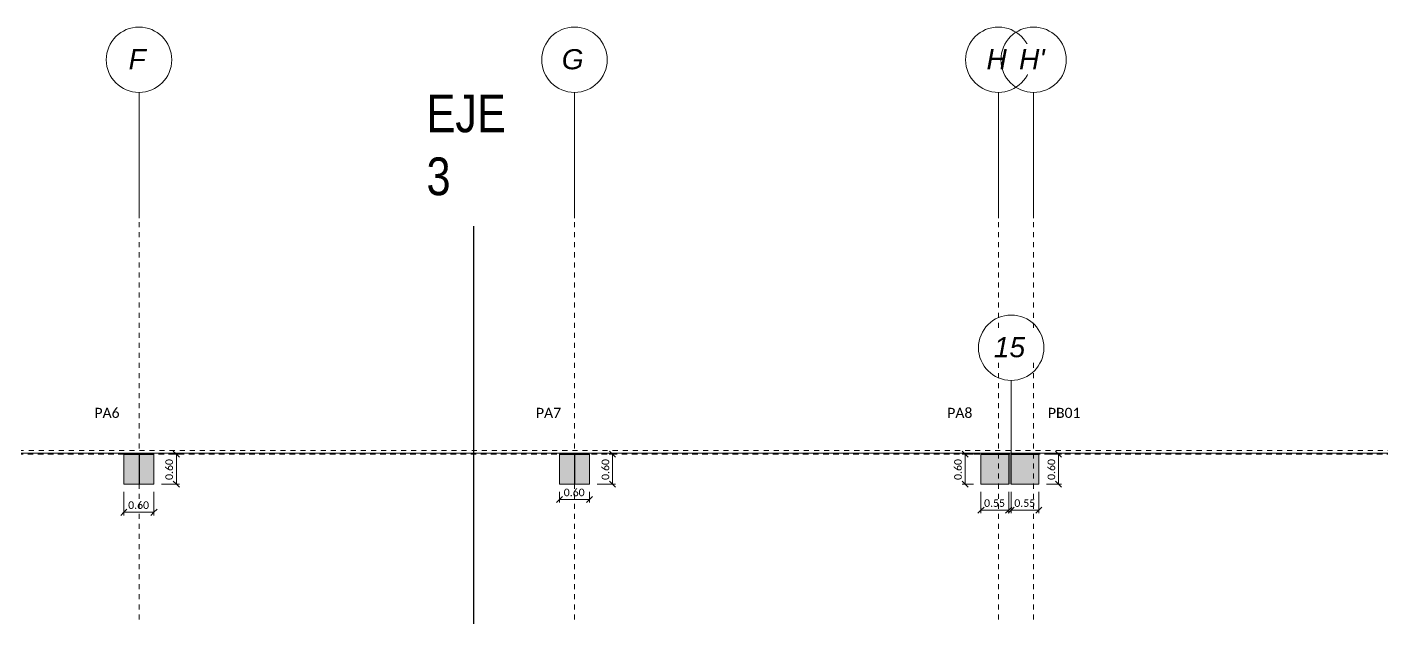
# Model space of a CAD drawing. Header units: millimetres. Extents: x -65 to 53, y -59 to 44.
# Drawn here: x -17.33 to 9.58, y 32.65 to 44.4 of the extents above; entities that cross this region are included whole.
import ezdxf

# ---------------------------------------------------------------- set-up
doc = ezdxf.new("R2010")
doc.units = ezdxf.units.MM
doc.linetypes.add('Trazo general', pattern=[0.001875, 0.00125, -0.000625])
for name, color, linetype, lineweight, true_color in [('0-AR-TXT-2', 5, 'Continuous', 5, 0x0000ff), ('00-AUX-5', 7, 'Continuous', 25, 0xff8000), ('00-AUX-6', 5, 'Trazo general', 5, 0x0000ff), ('1-AR-PILARES-1', 7, 'Continuous', 5, 0xc0c0c0), ('CS-COTAS-1', 7, 'Continuous', 5, 0x544282), ('REJILLA-1', 7, 'Continuous', 5, 0x008080), ('REJILLA-2', 7, 'Trazo general', 5, 0x008080)]:
    doc.layers.add(name, color=color, linetype=linetype, lineweight=lineweight, true_color=true_color)
for name, color, linetype, lineweight in [('0-AUX', 7, 'Continuous', 5), ('1-AR-PILARES', 7, 'Continuous', 5), ('1-AR-VISTA', 7, 'Continuous', 5), ('CS-COTAS-100', 7, 'Continuous', 5)]:
    doc.layers.add(name, color=color, linetype=linetype, lineweight=lineweight)
doc.layers.add('EJES DE REPLANTEO', color=30, linetype='Continuous')
doc.styles.add('Arial_I', font='ariali.ttf', dxfattribs={"height": 0.4})
doc.styles.add('Calibri', font='calibri.ttf', dxfattribs={"height": 0.2})
doc.styles.add('Calibri_1', font='calibri.ttf', dxfattribs={"height": 0.15})
doc.styles.add('FS_Technic', font='technic_.ttf', dxfattribs={"height": 2.5})
doc.dimstyles.new('AIC_replanteo', dxfattribs={"dimscale": 0.3048, "dimtxt": 0.176602, "dimasz": 0.393701, "dimexe": 0.19685, "dimexo": 0.492126, "dimgap": 0.032808, "dimtad": 1, "dimrnd": 0.01, "dimzin": 0, "dimdsep": 46, "dimtxsty": 'Calibri_1', "dimblk1": 'OBLIQUE', "dimblk2": 'OBLIQUE', "dimsah": 1, "dimcen": 0.09, "dimazin": 0, "dimtfac": 1, "dimtdec": 4, "dimtix": 1, "dimtmove": 0, "dimatfit": 3, "dimfxl": 1, "dimtvp": 1, "dimtolj": 1, "dimtzin": 0, "dimarcsym": 2})

# ---------------------------------------------------------------- blocks, each defined once
blk = doc.blocks.new('Rejilla - Extremo de rejilla-3554-Planta baja - forjado 03- STR')
at = {"layer": '0-AUX'}
blk.add_circle((0, 0), 0.0065, dxfattribs=at)
blk = doc.blocks.new('DIMBLOCK4-Planta baja - forjado 03- STR')
at = {"layer": 'CS-COTAS-100', "color": 187, "true_color": 0x544282, "transparency": 16777216}
for p, q in [((1.615, 34.792), (1.615, 35.158)), ((2.165, 34.792), (2.165, 35.158)), ((1.615, 34.792), (2.165, 34.792)), ((1.615, 34.792), (1.615, 34.732)), ((2.165, 34.792), (2.165, 34.732))]:
    blk.add_line(p, q, dxfattribs=at)
at = {"layer": 'CS-COTAS-100', "color": 187, "lineweight": 15, "true_color": 0x544282, "transparency": 16777216}
for p, q in [((1.615, 34.792), (1.555, 34.732)), ((1.615, 34.792), (1.675, 34.852)), ((2.165, 34.792), (2.105, 34.732)), ((2.165, 34.792), (2.225, 34.852))]:
    blk.add_line(p, q, dxfattribs=at)
at = {"layer": 'CS-COTAS-100', "color": 0, "transparency": 16777216, "insert": (1.677, 35.01), "char_height": 0.15, "width": 0.5107, "attachment_point": 1, "line_spacing_factor": 1.158048, "style": 'Calibri_1'}
blk.add_mtext('0.55', dxfattribs=at)
blk = doc.blocks.new('_Oblique')
at = {"color": 0, "linetype": 'ByBlock', "lineweight": -2}
blk.add_line((-0.5, -0.5), (0.5, 0.5), dxfattribs=at)
blk = doc.blocks.new('DIMBLOCK5-Planta baja - forjado 03- STR')
at = {"layer": 'CS-COTAS-100', "color": 187, "lineweight": 15, "true_color": 0x544282, "transparency": 16777216}
for p, q in [((1.301, 35.908), (1.241, 35.968)), ((1.301, 35.908), (1.361, 35.848)), ((1.301, 35.308), (1.241, 35.368)), ((1.301, 35.308), (1.361, 35.248))]:
    blk.add_line(p, q, dxfattribs=at)
at = {"layer": 'CS-COTAS-100', "color": 187, "true_color": 0x544282, "transparency": 16777216}
for p, q in [((1.301, 35.908), (1.241, 35.908)), ((1.301, 35.308), (1.301, 35.908)), ((1.301, 35.908), (1.465, 35.908)), ((1.301, 35.308), (1.241, 35.308)), ((1.301, 35.308), (1.465, 35.308))]:
    blk.add_line(p, q, dxfattribs=at)
at = {"layer": 'CS-COTAS-100', "color": 0, "transparency": 16777216, "insert": (1.083, 35.395), "char_height": 0.15, "width": 0.5107, "attachment_point": 1, "rotation": 90, "line_spacing_factor": 1.158048, "style": 'Calibri_1'}
blk.add_mtext('0.60', dxfattribs=at)
blk = doc.blocks.new('DIMBLOCK12-Planta baja - forjado 03- STR')
at = {"layer": 'CS-COTAS-100', "color": 187, "true_color": 0x544282, "transparency": 16777216}
for p, q in [((-15.412, 34.751), (-15.412, 35.158)), ((-14.812, 34.751), (-14.812, 35.158)), ((-15.412, 34.751), (-14.812, 34.751)), ((-15.412, 34.751), (-15.412, 34.691)), ((-14.812, 34.751), (-14.812, 34.691))]:
    blk.add_line(p, q, dxfattribs=at)
at = {"layer": 'CS-COTAS-100', "color": 187, "lineweight": 15, "true_color": 0x544282, "transparency": 16777216}
for p, q in [((-15.412, 34.751), (-15.472, 34.691)), ((-15.412, 34.751), (-15.352, 34.811)), ((-14.812, 34.751), (-14.872, 34.691)), ((-14.812, 34.751), (-14.752, 34.811))]:
    blk.add_line(p, q, dxfattribs=at)
at = {"layer": 'CS-COTAS-100', "color": 0, "transparency": 16777216, "insert": (-15.325, 34.969), "char_height": 0.15, "width": 0.5107, "attachment_point": 1, "line_spacing_factor": 1.158048, "style": 'Calibri_1'}
blk.add_mtext('0.60', dxfattribs=at)
blk = doc.blocks.new('DIMBLOCK13-Planta baja - forjado 03- STR')
at = {"layer": 'CS-COTAS-100', "color": 187, "lineweight": 15, "true_color": 0x544282, "transparency": 16777216}
for p, q in [((-14.368, 35.908), (-14.428, 35.968)), ((-14.368, 35.908), (-14.308, 35.848)), ((-14.368, 35.308), (-14.428, 35.368)), ((-14.368, 35.308), (-14.308, 35.248))]:
    blk.add_line(p, q, dxfattribs=at)
at = {"layer": 'CS-COTAS-100', "color": 187, "true_color": 0x544282, "transparency": 16777216}
for p, q in [((-14.368, 35.908), (-14.428, 35.908)), ((-14.368, 35.308), (-14.368, 35.908)), ((-14.368, 35.908), (-14.303, 35.908)), ((-14.368, 35.308), (-14.662, 35.308)), ((-14.368, 35.308), (-14.308, 35.308))]:
    blk.add_line(p, q, dxfattribs=at)
at = {"layer": 'CS-COTAS-100', "color": 0, "transparency": 16777216, "insert": (-14.586, 35.395), "char_height": 0.15, "width": 0.5107, "attachment_point": 1, "rotation": 90, "line_spacing_factor": 1.158048, "style": 'Calibri_1'}
blk.add_mtext('0.60', dxfattribs=at)
blk = doc.blocks.new('DIMBLOCK14-Planta baja - forjado 03- STR')
at = {"layer": 'CS-COTAS-100', "color": 187, "true_color": 0x544282, "transparency": 16777216}
for p, q in [((-5.703, 35.908), (-5.768, 35.908)), ((-5.703, 35.908), (-5.703, 35.308)), ((-5.703, 35.908), (-5.643, 35.908)), ((-5.703, 35.308), (-6.01, 35.308)), ((-5.703, 35.308), (-5.643, 35.308))]:
    blk.add_line(p, q, dxfattribs=at)
at = {"layer": 'CS-COTAS-100', "color": 187, "lineweight": 15, "true_color": 0x544282, "transparency": 16777216}
for p, q in [((-5.703, 35.908), (-5.763, 35.968)), ((-5.703, 35.908), (-5.643, 35.848)), ((-5.703, 35.308), (-5.763, 35.368)), ((-5.703, 35.308), (-5.643, 35.248))]:
    blk.add_line(p, q, dxfattribs=at)
at = {"layer": 'CS-COTAS-100', "color": 0, "transparency": 16777216, "insert": (-5.92, 35.395), "char_height": 0.15, "width": 0.5107, "attachment_point": 1, "rotation": 90, "line_spacing_factor": 1.158048, "style": 'Calibri_1'}
blk.add_mtext('0.60', dxfattribs=at)
blk = doc.blocks.new('DIMBLOCK15-Planta baja - forjado 03- STR')
at = {"layer": 'CS-COTAS-100', "color": 187, "lineweight": 15, "true_color": 0x544282, "transparency": 16777216}
for p, q in [((-6.76, 35.003), (-6.82, 34.943)), ((-6.76, 35.003), (-6.7, 35.063)), ((-6.16, 35.003), (-6.22, 34.943)), ((-6.16, 35.003), (-6.1, 35.063))]:
    blk.add_line(p, q, dxfattribs=at)
at = {"layer": 'CS-COTAS-100', "color": 187, "true_color": 0x544282, "transparency": 16777216}
for p, q in [((-6.76, 35.003), (-6.76, 35.158)), ((-6.76, 35.003), (-6.16, 35.003)), ((-6.76, 35.003), (-6.76, 34.943)), ((-6.16, 35.003), (-6.16, 35.158)), ((-6.16, 35.003), (-6.16, 34.943))]:
    blk.add_line(p, q, dxfattribs=at)
at = {"layer": 'CS-COTAS-100', "color": 0, "transparency": 16777216, "insert": (-6.673, 35.221), "char_height": 0.15, "width": 0.5107, "attachment_point": 1, "line_spacing_factor": 1.158048, "style": 'Calibri_1'}
blk.add_mtext('0.60', dxfattribs=at)
blk = doc.blocks.new('DIMBLOCK39-Planta baja - forjado 03- STR')
at = {"layer": 'CS-COTAS-100', "color": 187, "true_color": 0x544282, "transparency": 16777216}
for p, q in [((2.215, 34.792), (2.215, 35.158)), ((2.765, 34.792), (2.765, 35.158)), ((2.215, 34.792), (2.765, 34.792)), ((2.215, 34.792), (2.215, 34.732)), ((2.765, 34.792), (2.765, 34.732))]:
    blk.add_line(p, q, dxfattribs=at)
at = {"layer": 'CS-COTAS-100', "color": 187, "lineweight": 15, "true_color": 0x544282, "transparency": 16777216}
for p, q in [((2.215, 34.792), (2.155, 34.732)), ((2.215, 34.792), (2.275, 34.852)), ((2.765, 34.792), (2.705, 34.732)), ((2.765, 34.792), (2.825, 34.852))]:
    blk.add_line(p, q, dxfattribs=at)
at = {"layer": 'CS-COTAS-100', "color": 0, "transparency": 16777216, "insert": (2.277, 35.01), "char_height": 0.15, "width": 0.5107, "attachment_point": 1, "line_spacing_factor": 1.158048, "style": 'Calibri_1'}
blk.add_mtext('0.55', dxfattribs=at)
blk = doc.blocks.new('DIMBLOCK40-Planta baja - forjado 03- STR')
at = {"layer": 'CS-COTAS-100', "color": 187, "true_color": 0x544282, "transparency": 16777216}
for p, q in [((3.156, 35.908), (2.915, 35.908)), ((3.156, 35.308), (3.156, 35.908)), ((3.156, 35.908), (3.216, 35.908)), ((3.156, 35.308), (2.915, 35.308)), ((3.156, 35.308), (3.216, 35.308))]:
    blk.add_line(p, q, dxfattribs=at)
at = {"layer": 'CS-COTAS-100', "color": 187, "lineweight": 15, "true_color": 0x544282, "transparency": 16777216}
for p, q in [((3.156, 35.908), (3.096, 35.968)), ((3.156, 35.908), (3.216, 35.848)), ((3.156, 35.308), (3.096, 35.368)), ((3.156, 35.308), (3.216, 35.248))]:
    blk.add_line(p, q, dxfattribs=at)
at = {"layer": 'CS-COTAS-100', "color": 0, "transparency": 16777216, "insert": (2.938, 35.395), "char_height": 0.15, "width": 0.5107, "attachment_point": 1, "rotation": 90, "line_spacing_factor": 1.158048, "style": 'Calibri_1'}
blk.add_mtext('0.60', dxfattribs=at)

msp = doc.modelspace()

# ---------------------------------------------------------------- hatches: boundary and pattern name
at = {"layer": '1-AR-PILARES-1'}
for points in [[(-14.81242, 35.30799), (-14.81242, 35.90799), (-15.41242, 35.90799), (-15.41242, 35.30799)], [(-6.15992, 35.30799), (-6.15992, 35.90799), (-6.75992, 35.90799), (-6.75992, 35.30799)], [(2.16508, 35.30787), (2.16508, 35.90787), (1.61508, 35.90787), (1.61508, 35.30787)], [(2.76508, 35.30799), (2.76508, 35.90799), (2.21508, 35.90799), (2.21508, 35.30799)]]:
    msp.add_hatch(color=256, dxfattribs=at).paths.add_polyline_path(points)

# ---------------------------------------------------------------- linework, layer by layer
at = {"layer": '00-AUX-5'}
for p, q in [((-15.40992, 35.90787), (-14.80992, 35.90787)), ((-15.10992, 35.90787), (-15.10992, 35.30787)), ((-6.75992, 35.90787), (-6.15992, 35.90787)), ((-6.45992, 35.90787), (-6.45992, 35.30787)), ((1.61508, 35.90787), (2.16508, 35.90787)), ((2.16508, 35.90787), (2.16508, 35.30787)), ((2.21508, 35.30787), (2.21508, 35.90787)), ((2.21508, 35.90787), (2.76508, 35.90787))]:
    msp.add_line(p, q, dxfattribs=at)
at = {"layer": '00-AUX-6'}
for p, q in [((-58.72133, 35.90799), (43.26008, 35.90799)), ((-58.70133, 35.97799), (43.26008, 35.97799))]:
    msp.add_line(p, q, dxfattribs=at)
at = {"layer": '1-AR-PILARES'}
for p, q in [((-14.81242, 35.90799), (-15.41242, 35.90799)), ((-15.41242, 35.90799), (-15.41242, 35.30799)), ((-14.81242, 35.30799), (-14.81242, 35.90799)), ((-6.15992, 35.90799), (-6.75992, 35.90799)), ((-6.75992, 35.90799), (-6.75992, 35.30799)), ((-6.15992, 35.30799), (-6.15992, 35.90799)), ((2.16508, 35.90787), (1.61508, 35.90787)), ((1.61508, 35.90787), (1.61508, 35.30787)), ((2.16508, 35.30787), (2.16508, 35.90787)), ((2.76508, 35.90799), (2.21508, 35.90799)), ((2.21508, 35.90799), (2.21508, 35.30799)), ((2.76508, 35.30799), (2.76508, 35.90799)), ((-15.41242, 35.30799), (-14.81242, 35.30799)), ((-6.75992, 35.30799), (-6.15992, 35.30799)), ((1.61508, 35.30787), (2.16508, 35.30787)), ((2.21508, 35.30799), (2.76508, 35.30799))]:
    msp.add_line(p, q, dxfattribs=at)
at = {"layer": '1-AR-VISTA'}
msp.add_line((-58.68483, 35.92811), (43.19008, 35.92811), dxfattribs=at)
at = {"layer": 'EJES DE REPLANTEO'}
msp.add_line((-8.45992, -54.95395), (-8.45992, 40.43941), dxfattribs=at)
at = {"layer": 'REJILLA-1'}
for p, q in [((-15.10992, 40.60006), (-15.10992, 43.10006)), ((-6.45992, 40.60006), (-6.45992, 43.10006)), ((1.96008, 40.60006), (1.96008, 43.10006)), ((2.66008, 40.60006), (2.66008, 43.10006)), ((2.21508, 36.66625), (2.21508, 37.37384)), ((2.21508, 35.90787), (2.21508, 36.61545))]:
    msp.add_line(p, q, dxfattribs=at)
at = {"layer": 'REJILLA-2'}
for p, q in [((-15.10992, -55.77901), (-15.10992, 40.60006)), ((-6.45992, -55.77901), (-6.45992, 40.60006)), ((1.96008, -55.77901), (1.96008, 40.60006)), ((2.66008, -55.77901), (2.66008, 40.60006)), ((2.21508, 36.61545), (2.21508, 36.66625)), ((-61.70992, 35.90799), (48.77676, 35.90799))]:
    msp.add_line(p, q, dxfattribs=at)

# ---------------------------------------------------------------- block references
at = {"layer": '0-AUX', "xscale": 99.99999999999993, "yscale": 99.99999999999993, "zscale": 99.99999999999993}
for p in [(-15.10992, 43.75006), (-6.45992, 43.75006), (1.96008, 43.75006), (2.21508, 38.02384)]:
    msp.add_blockref('Rejilla - Extremo de rejilla-3554-Planta baja - forjado 03- STR', p, dxfattribs=at)

# ---------------------------------------------------------------- texts
at = {"layer": '0-AR-TXT-2', "char_height": 0.2, "attachment_point": 1, "style": 'Calibri', "bg_fill": 3, "box_fill_scale": 1.25, "bg_fill_color": 256, "bg_fill_true_color": 13158600, "bg_fill_transparency": 0}
for s, insert, width in [('PA6', (-15.99521, 36.82878), 0.6172994), ('PA8', (0.94479, 36.82878), 0.6172994), ('PB01', (2.94479, 36.82878), 0.7936706)]:
    msp.add_mtext(s, dxfattribs=dict(at, insert=insert, width=width))
at = {"layer": 'EJES DE REPLANTEO', "insert": (-9.39866, 43.05791), "char_height": 0.75, "width": 0.597842, "attachment_point": 1, "style": 'FS_Technic'}
msp.add_mtext('EJE 3', dxfattribs=at)

# ---------------------------------------------------------------- dimensions: what is measured, and where the dimension line sits
at = {"layer": 'CS-COTAS-1'}
for base, p1, p2, override, picture, middle in [((-14.368, 35.90799), (-14.81242, 35.30799), (-14.45285, 35.90799), {"dimpost": '<>', "dimfxl": 0.699491}, 'DIMBLOCK13-Planta baja - forjado 03- STR', (-14.45485, 35.60799)), ((-5.70255, 35.30799), (-5.6177, 35.90799), (-6.15992, 35.30799), {"dimpost": '<>', "dimfxl": 0.808706}, 'DIMBLOCK14-Planta baja - forjado 03- STR', (-5.7894, 35.60799)), ((1.30137, 35.90787), (1.61508, 35.30787), (1.61508, 35.90787), {"dimpost": '<>', "dimfxl": 0.6}, 'DIMBLOCK5-Planta baja - forjado 03- STR', (1.21452, 35.60787)), ((3.15586, 35.90799), (2.76508, 35.30799), (2.76508, 35.90799), {"dimpost": '<>', "dimfxl": 0.6}, 'DIMBLOCK40-Planta baja - forjado 03- STR', (3.06902, 35.60799))]:
    dim = msp.add_linear_dim(base=base, p1=p1, p2=p2, angle=90, dimstyle='AIC_replanteo', override=override, dxfattribs=at)
    dim.commit()
    dim.dimension.update_dxf_attribs({"geometry": picture, "text_midpoint": middle})
for base, p1, p2, override, picture, middle in [((-14.81242, 34.75132), (-15.41242, 35.30799), (-14.81242, 35.30799), {"dimpost": '<>', "dimfxl": 0.6}, 'DIMBLOCK12-Planta baja - forjado 03- STR', (-15.11242, 34.83817)), ((-6.15992, 35.00283), (-6.75992, 35.30799), (-6.15992, 35.30799), {"dimpost": '<>', "dimfxl": 0.6}, 'DIMBLOCK15-Planta baja - forjado 03- STR', (-6.45992, 35.08968)), ((2.16508, 34.7921), (1.61508, 35.30787), (2.16508, 35.30787), {"dimpost": '<>', "dimfxl": 0.55}, 'DIMBLOCK4-Planta baja - forjado 03- STR', (1.89008, 34.87894)), ((2.76508, 34.7921), (2.21508, 35.30799), (2.76508, 35.30799), {"dimpost": '<>', "dimfxl": 0.55}, 'DIMBLOCK39-Planta baja - forjado 03- STR', (2.49008, 34.87894))]:
    dim = msp.add_linear_dim(base=base, p1=p1, p2=p2, dimstyle='AIC_replanteo', override=override, dxfattribs=at)
    dim.commit()
    dim.dimension.update_dxf_attribs({"geometry": picture, "text_midpoint": middle})

# ---------------------------------------------------------------- next in the draw order: texts
at = {"layer": '0-AR-TXT-2', "insert": (-7.22521, 36.82878), "char_height": 0.2, "width": 0.6172994, "attachment_point": 1, "style": 'Calibri', "bg_fill": 3, "box_fill_scale": 1.25, "bg_fill_color": 256, "bg_fill_true_color": 13158600, "bg_fill_transparency": 0}
msp.add_mtext('PA7', dxfattribs=at)
at = {"layer": '0-AUX', "char_height": 0.4, "attachment_point": 1, "style": 'Arial_I', "bg_fill": 3, "box_fill_scale": 1.25, "bg_fill_color": 256, "bg_fill_true_color": 13158600, "bg_fill_transparency": 0}
for s, insert, width in [('\\fArial|b0|i1|c0|p34|;F', (-15.31641, 43.96099), 0.4168775), ('\\fArial|b0|i1|c0|p34|;G', (-6.71241, 43.96099), 0.5291137), ('\\fArial|b0|i1|c0|p34|;H', (1.72409, 43.96099), 0.4890294), ('15', (1.86959, 38.23477), 0.7535862)]:
    msp.add_mtext(s, dxfattribs=dict(at, insert=insert, width=width))

# ---------------------------------------------------------------- next in the draw order: block references
at = {"layer": '0-AUX', "xscale": 99.99999999999993, "yscale": 99.99999999999993, "zscale": 99.99999999999993}
msp.add_blockref('Rejilla - Extremo de rejilla-3554-Planta baja - forjado 03- STR', (2.66008, 43.75006), dxfattribs=at)

# ---------------------------------------------------------------- next in the draw order: texts
at = {"layer": '0-AUX', "insert": (2.37109, 43.96099), "char_height": 0.4, "width": 0.6172994, "attachment_point": 1, "style": 'Arial_I', "bg_fill": 3, "box_fill_scale": 1.25, "bg_fill_color": 256, "bg_fill_true_color": 13158600, "bg_fill_transparency": 0}
msp.add_mtext("H'", dxfattribs=at)

doc.saveas('drawing.dxf')
